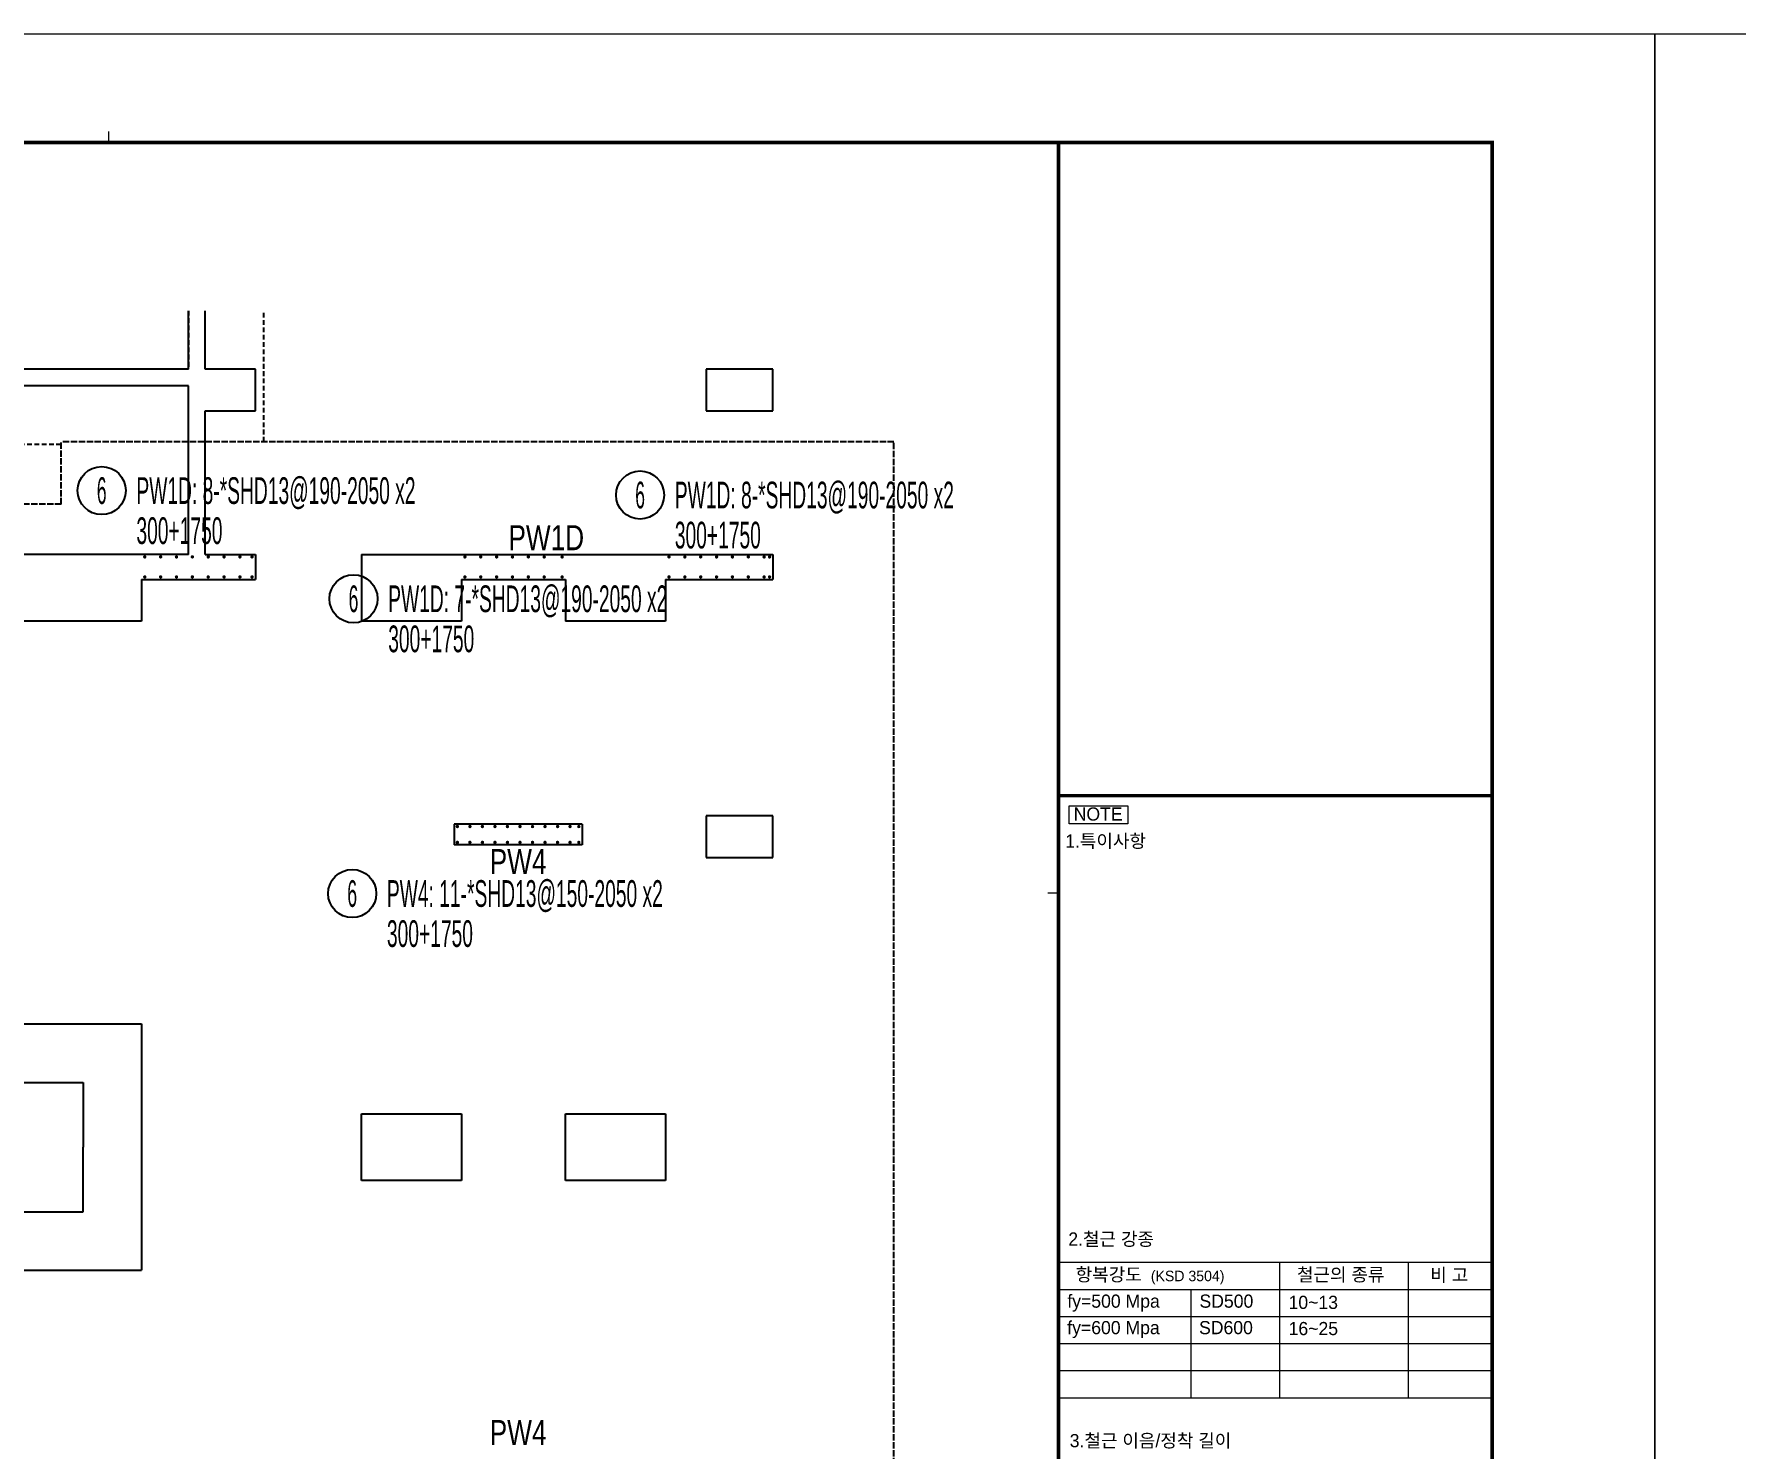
# Model space of a CAD drawing. Header units: millimetres. Extents: x 317501 to 814054, y -400799 to -14117.
# Drawn here: x 453606 to 473995, y -334359 to -317410 of the extents above; entities that cross this region are included whole.
import ezdxf
from ezdxf.enums import TextEntityAlignment as Align

# ---------------------------------------------------------------- set-up
doc = ezdxf.new("R2010")
doc.units = ezdxf.units.MM
doc.header["$LTSCALE"] = 38
doc.linetypes.add('HID', pattern=[2.5, 2, -0.5])
doc.linetypes.add('XS-기초$0$HID', pattern=[2.3, 1.5, -0.8])
for name, color, linetype in [('DIM', 7, 'Continuous'), ('RP_TAG', 7, 'Continuous'), ('XREBAR', 1, 'Continuous'), ('XS-기초$0$기초꺽임', 4, 'XS-기초$0$HID'), ('XS-기초$0$기초연단', 3, 'Continuous'), ('XTAG', 7, 'Continuous')]:
    doc.layers.add(name, color=color, linetype=linetype)
doc.layers.add('벽부호', color=3, linetype='Continuous', lineweight=0)
doc.styles.add('RPWK1', font='Dotum.ttf', dxfattribs={"bigfont": 'whgtxt.shx'})
doc.styles.add('XRebarSheet', font='Hmkmrhd_0.ttf')
doc.styles.add('돋음', font='Dotum.ttf')

# ---------------------------------------------------------------- blocks, each defined once
blk = doc.blocks.new('dhs_sheet2e')
at = {"color": 7}
for p, q in [((55508.9, 57331.7), (55508.9, 57531.5)), ((73013.1, 43498.2), (72813.3, 43498.2)), ((73013.1, 36694), (81003.6, 36694)), ((77085.8, 36694), (77085.8, 34197)), ((79453.7, 36694), (79453.7, 34197)), ((73013.1, 36194.6), (81003.6, 36194.6)), ((75452.6, 36194.6), (75452.6, 34197)), ((73013.1, 35695.2), (81003.6, 35695.2)), ((73013.1, 35195.8), (81003.6, 35195.8)), ((73013.1, 34696.4), (81003.6, 34696.4)), ((73013.1, 34197), (81003.6, 34197))]:
    blk.add_line(p, q, dxfattribs=at)
for points in [[(84000, 0), (84000, 59329.4), (0, 59329.4), (0, 0)], [(73208.2, 45108.5), (74292.8, 45108.5), (74292.8, 44775), (73208.2, 44775)]]:
    blk.add_lwpolyline(points, close=True, dxfattribs=at)
at = {"color": 30, "const_width": 64.9}
blk.add_lwpolyline([(81003.6, 57331.7), (2996.4, 57331.7), (2996.4, 1997.6), (81003.6, 1997.6)], close=True, dxfattribs=at)
at = {"color": 30}
for points, const_width in [([(73013.1, 1997.6), (73013.1, 57331.7)], 64.9), ([(73013.1, 45291.6), (81003.6, 45291.6)], 64.9), ([(73013.1, 37482.7), (81003.6, 37482.7)], 1.25)]:
    blk.add_lwpolyline(points, dxfattribs=dict(at, const_width=const_width))
at = {"ltscale": 2, "const_width": 1.25}
for points in [[(73013.1, 36694), (73013.1, 34197)], [(81003.6, 36694), (81003.6, 34197)]]:
    blk.add_lwpolyline(points, dxfattribs=at)
at = {"color": 7, "style": 'XRebarSheet'}
for s, height, p in [('NOTE', 242.71, (73292, 44833.7)), ('1.특이사항', 242.71, (73135.9, 44335.3)), ('2.철근 강종', 242.71, (73193, 37000.1)), ('3.철근 이음/정착 길이', 242.711, (73219.2, 33284.8))]:
    blk.add_text(s, height=height, dxfattribs=at).set_placement(p)
at = {"color": 3, "style": 'XRebarSheet'}
for s, height, p in [('항복강도', 242.71, (73329, 36346.4)), ('(KSD 3504)', 194.17, (74714.3, 36344.3)), ('철근의 종류', 242.71, (77406.6, 36345.3)), ('비 고', 242.71, (79864.2, 36338.4))]:
    blk.add_text(s, height=height, dxfattribs=at).set_placement(p)
blk = doc.blocks.new('ASGARAE')
at = {"color": 255, "xscale": 0.75, "yscale": 0.75, "zscale": 0.75}
blk.add_blockref('dhs_sheet2e', (0, -44497), dxfattribs=at)
at = {"color": 3, "style": 'XRebarSheet'}
for s, p in [('fy=500 Mpa', (54881, -17605)), ('SD500', (56708, -17605)), ('10~13', (57939, -17622)), ('fy=600 Mpa', (54880, -17971)), ('SD600', (56702, -17971)), ('16~25', (57940, -17984))]:
    blk.add_text(s, height=182, dxfattribs=at).set_placement(p)
blk = doc.blocks.new('XDFHSDHSTHS')
at = {"layer": 'DIM', "color": 5}
for p, q in [((4215, 11195), (4215, 11892)), ((4415, 11195), (4415, 11892)), ((4215, 11195), (-4760, 11195)), ((5015, 11195), (4415, 11195)), ((5015, 10695), (5015, 11195)), ((10415, 11195), (10415, 10695)), ((11215, 11195), (10415, 11195)), ((11215, 10695), (11215, 11195)), ((4215, 10995), (900, 10995)), ((4215, 8975), (4215, 10995)), ((4415, 8975), (4415, 10695)), ((4415, 10695), (5015, 10695)), ((10415, 10695), (11215, 10695)), ((4215, 8975), (-4810, 8975)), ((4415, 8975), (5015, 8975)), ((5015, 8975), (5015, 8675)), ((6285, 8975), (6285, 8175)), ((6285, 8975), (11215, 8975)), ((11215, 8975), (11215, 8675)), ((3650, 8675), (3650, 8175)), ((3650, 8675), (5015, 8675)), ((7485, 8675), (8730, 8675)), ((7485, 8675), (7485, 8175)), ((8730, 8675), (8730, 8175)), ((9930, 8675), (9930, 8175)), ((9930, 8675), (11215, 8675)), ((3650, 8175), (1790, 8175)), ((7485, 8175), (6285, 8175)), ((9930, 8175), (8730, 8175)), ((8930, 5745), (7395, 5745)), ((7395, 5745), (7395, 5495)), ((8930, 5745), (8930, 5495)), ((10415, 5845), (10415, 5345)), ((11215, 5845), (10415, 5845)), ((11215, 5345), (11215, 5845)), ((8930, 5495), (7395, 5495)), ((10415, 5345), (11215, 5345)), ((1790, 3350), (3650, 3350)), ((3650, 3350), (3650, 400)), ((1790, 2650), (2950, 2650)), ((2950, 2650), (2950, 1875)), ((6285, 1475), (6285, 2275)), ((6285, 2275), (7485, 2275)), ((7485, 2275), (7485, 1475)), ((8730, 1475), (8730, 2275)), ((8730, 2275), (9930, 2275)), ((9930, 2275), (9930, 1475)), ((2950, 1100), (2950, 1875)), ((7485, 1475), (6285, 1475)), ((9930, 1475), (8730, 1475)), ((1790, 1100), (2950, 1100)), ((1790, 400), (3650, 400))]:
    blk.add_line(p, q, dxfattribs=at)
at = {"layer": 'XS-기초$0$기초꺽임', "color": 6}
for points in [[(4215, 11892), (4215, 11195), (-5760, 11195), (-5760, 10295), (2690, 10295)], [(5115, 10325), (5115, 11892)]]:
    blk.add_lwpolyline(points, dxfattribs=at)
at = {"layer": 'XS-기초$0$기초연단', "color": 8, "linetype": 'HID'}
for p, q in [((12665, 10325), (2690, 10325)), ((2690, 9575), (2690, 10325)), ((12665, -20830), (12665, 10325)), ((2690, 9575), (-5760, 9575))]:
    blk.add_line(p, q, dxfattribs=at)
blk = doc.blocks.new('*U1226', base_point=(457130.2173, -327705.4987))
at = {"layer": 'RP_TAG', "color": 0, "linetype": 'Continuous', "ltscale": 100}
blk.add_circle((457417.2173, -327705.4987), 288, dxfattribs=at)
at = {"layer": 'RP_TAG', "color": 0, "linetype": 'Continuous', "ltscale": 100, "style": 'RPWK1', "width": 0.5}
blk.add_text('6', height=320, dxfattribs=at).set_placement((457417.2173, -327705.4987), align=Align.MIDDLE_CENTER)
at = {"layer": 'RP_TAG', "color": 0, "linetype": 'Continuous', "ltscale": 100, "style": 'RPWK1', "width": 0.55}
for s, p in [('PW4: 11-*SHD13@150-2050 x2', (457833.2173, -327705.4987)), ('300+1750', (457833.2173, -328185.4987))]:
    blk.add_text(s, height=320, dxfattribs=at).set_placement(p, align=Align.MIDDLE_LEFT)
blk = doc.blocks.new('*U1227', base_point=(457145.8144, -324174.9103))
at = {"layer": 'RP_TAG', "color": 0, "linetype": 'Continuous', "ltscale": 100}
blk.add_circle((457432.8144, -324174.9103), 288, dxfattribs=at)
at = {"layer": 'RP_TAG', "color": 0, "linetype": 'Continuous', "ltscale": 100, "style": 'RPWK1', "width": 0.5}
blk.add_text('6', height=320, dxfattribs=at).set_placement((457432.8144, -324174.9103), align=Align.MIDDLE_CENTER)
at = {"layer": 'RP_TAG', "color": 0, "linetype": 'Continuous', "ltscale": 100, "style": 'RPWK1', "width": 0.55}
for s, p in [('PW1D: 7-*SHD13@190-2050 x2', (457848.8144, -324174.9103)), ('300+1750', (457848.8144, -324654.9103))]:
    blk.add_text(s, height=320, dxfattribs=at).set_placement(p, align=Align.MIDDLE_LEFT)
blk = doc.blocks.new('*U1228', base_point=(460579.2826, -322931.9151))
at = {"layer": 'RP_TAG', "color": 0, "linetype": 'Continuous', "ltscale": 100}
blk.add_circle((460866.2826, -322931.9151), 288, dxfattribs=at)
at = {"layer": 'RP_TAG', "color": 0, "linetype": 'Continuous', "ltscale": 100, "style": 'RPWK1', "width": 0.55}
for s, p in [('PW1D: 8-*SHD13@190-2050 x2', (461282.2826, -322931.9151)), ('300+1750', (461282.2826, -323411.9151))]:
    blk.add_text(s, height=320, dxfattribs=at).set_placement(p, align=Align.MIDDLE_LEFT)
at = {"layer": 'RP_TAG', "color": 0, "linetype": 'Continuous', "ltscale": 100, "style": 'RPWK1', "width": 0.5}
blk.add_text('6', height=320, dxfattribs=at).set_placement((460866.2826, -322931.9151), align=Align.MIDDLE_CENTER)
blk = doc.blocks.new('*U1229', base_point=(454129.2237, -322878.7956))
at = {"layer": 'RP_TAG', "color": 0, "linetype": 'Continuous', "ltscale": 100}
blk.add_circle((454416.2237, -322878.7956), 288, dxfattribs=at)
at = {"layer": 'RP_TAG', "color": 0, "linetype": 'Continuous', "ltscale": 100, "style": 'RPWK1', "width": 0.5}
blk.add_text('6', height=320, dxfattribs=at).set_placement((454416.2237, -322878.7956), align=Align.MIDDLE_CENTER)
at = {"layer": 'RP_TAG', "color": 0, "linetype": 'Continuous', "ltscale": 100, "style": 'RPWK1', "width": 0.55}
for s, p in [('PW1D: 8-*SHD13@190-2050 x2', (454832.2237, -322878.7956)), ('300+1750', (454832.2237, -323358.7956))]:
    blk.add_text(s, height=320, dxfattribs=at).set_placement(p, align=Align.MIDDLE_LEFT)

msp = doc.modelspace()

# ---------------------------------------------------------------- linework, layer by layer
at = {"layer": 'XREBAR', "color": 11, "linetype": 'Continuous', "ltscale": 2.33129e-317, "const_width": 20}
for points in [[(454922.4, -323673, -1), (454942.4, -323673, -1), (454922.4, -323673)], [(455112.4, -323673, -1), (455132.4, -323673, -1), (455112.4, -323673)], [(455302.4, -323673, -1), (455322.4, -323673, -1), (455302.4, -323673)], [(455492.4, -323673, -1), (455512.4, -323673, -1), (455492.4, -323673)], [(455682.4, -323673, -1), (455702.4, -323673, -1), (455682.4, -323673)], [(455872.4, -323673, -1), (455892.4, -323673, -1), (455872.4, -323673)], [(456062.4, -323673, -1), (456082.4, -323673, -1), (456062.4, -323673)], [(456207.4, -323673, -1), (456227.4, -323673, -1), (456207.4, -323673)], [(458757.4, -323673, -1), (458777.4, -323673, -1), (458757.4, -323673)], [(458947.4, -323673, -1), (458967.4, -323673, -1), (458947.4, -323673)], [(459137.4, -323673, -1), (459157.4, -323673, -1), (459137.4, -323673)], [(459327.4, -323673, -1), (459347.4, -323673, -1), (459327.4, -323673)], [(459517.4, -323673, -1), (459537.4, -323673, -1), (459517.4, -323673)], [(459707.4, -323673, -1), (459727.4, -323673, -1), (459707.4, -323673)], [(459922.4, -323673, -1), (459942.4, -323673, -1), (459922.4, -323673)], [(461202.4, -323673, -1), (461222.4, -323673, -1), (461202.4, -323673)], [(461392.4, -323673, -1), (461412.4, -323673, -1), (461392.4, -323673)], [(461582.4, -323673, -1), (461602.4, -323673, -1), (461582.4, -323673)], [(461772.4, -323673, -1), (461792.4, -323673, -1), (461772.4, -323673)], [(461962.4, -323673, -1), (461982.4, -323673, -1), (461962.4, -323673)], [(462152.4, -323673, -1), (462172.4, -323673, -1), (462152.4, -323673)], [(462342.4, -323673, -1), (462362.4, -323673, -1), (462342.4, -323673)], [(462407.4, -323673, -1), (462427.4, -323673, -1), (462407.4, -323673)], [(454922.4, -323913, -1), (454942.4, -323913, -1), (454922.4, -323913)], [(455112.4, -323913, -1), (455132.4, -323913, -1), (455112.4, -323913)], [(455302.4, -323913, -1), (455322.4, -323913, -1), (455302.4, -323913)], [(455492.4, -323913, -1), (455512.4, -323913, -1), (455492.4, -323913)], [(455682.4, -323913, -1), (455702.4, -323913, -1), (455682.4, -323913)], [(455872.4, -323913, -1), (455892.4, -323913, -1), (455872.4, -323913)], [(456062.4, -323913, -1), (456082.4, -323913, -1), (456062.4, -323913)], [(456207.4, -323913, -1), (456227.4, -323913, -1), (456207.4, -323913)], [(458757.4, -323913, -1), (458777.4, -323913, -1), (458757.4, -323913)], [(458947.4, -323913, -1), (458967.4, -323913, -1), (458947.4, -323913)], [(459137.4, -323913, -1), (459157.4, -323913, -1), (459137.4, -323913)], [(459327.4, -323913, -1), (459347.4, -323913, -1), (459327.4, -323913)], [(459517.4, -323913, -1), (459537.4, -323913, -1), (459517.4, -323913)], [(459707.4, -323913, -1), (459727.4, -323913, -1), (459707.4, -323913)], [(459922.4, -323913, -1), (459942.4, -323913, -1), (459922.4, -323913)], [(461202.4, -323913, -1), (461222.4, -323913, -1), (461202.4, -323913)], [(461392.4, -323913, -1), (461412.4, -323913, -1), (461392.4, -323913)], [(461582.4, -323913, -1), (461602.4, -323913, -1), (461582.4, -323913)], [(461772.4, -323913, -1), (461792.4, -323913, -1), (461772.4, -323913)], [(461962.4, -323913, -1), (461982.4, -323913, -1), (461962.4, -323913)], [(462152.4, -323913, -1), (462172.4, -323913, -1), (462152.4, -323913)], [(462342.4, -323913, -1), (462362.4, -323913, -1), (462342.4, -323913)], [(462407.4, -323913, -1), (462427.4, -323913, -1), (462407.4, -323913)], [(458667.4, -326903, -1), (458687.4, -326903, -1), (458667.4, -326903)], [(458817.4, -326903, -1), (458837.4, -326903, -1), (458817.4, -326903)], [(458967.4, -326903, -1), (458987.4, -326903, -1), (458967.4, -326903)], [(459117.4, -326903, -1), (459137.4, -326903, -1), (459117.4, -326903)], [(459267.4, -326903, -1), (459287.4, -326903, -1), (459267.4, -326903)], [(459417.4, -326903, -1), (459437.4, -326903, -1), (459417.4, -326903)], [(459567.4, -326903, -1), (459587.4, -326903, -1), (459567.4, -326903)], [(459717.4, -326903, -1), (459737.4, -326903, -1), (459717.4, -326903)], [(459867.4, -326903, -1), (459887.4, -326903, -1), (459867.4, -326903)], [(460017.4, -326903, -1), (460037.4, -326903, -1), (460017.4, -326903)], [(460122.4, -326903, -1), (460142.4, -326903, -1), (460122.4, -326903)], [(458667.4, -327093, -1), (458687.4, -327093, -1), (458667.4, -327093)], [(458817.4, -327093, -1), (458837.4, -327093, -1), (458817.4, -327093)], [(458967.4, -327093, -1), (458987.4, -327093, -1), (458967.4, -327093)], [(459117.4, -327093, -1), (459137.4, -327093, -1), (459117.4, -327093)], [(459267.4, -327093, -1), (459287.4, -327093, -1), (459267.4, -327093)], [(459417.4, -327093, -1), (459437.4, -327093, -1), (459417.4, -327093)], [(459567.4, -327093, -1), (459587.4, -327093, -1), (459567.4, -327093)], [(459717.4, -327093, -1), (459737.4, -327093, -1), (459717.4, -327093)], [(459867.4, -327093, -1), (459887.4, -327093, -1), (459867.4, -327093)], [(460017.4, -327093, -1), (460037.4, -327093, -1), (460017.4, -327093)], [(460122.4, -327093, -1), (460142.4, -327093, -1), (460122.4, -327093)]]:
    msp.add_lwpolyline(points, format="xyb", dxfattribs=at)

# ---------------------------------------------------------------- block references
at = {"layer": 'RP_TAG', "color": 11, "linetype": 'Continuous', "ltscale": 4.80703e-312}
for name, p in [('*U1229', (454129.2, -322878.8)), ('*U1228', (460579.3, -322931.9)), ('*U1227', (457145.8, -324174.9)), ('*U1226', (457130.2, -327705.5))]:
    msp.add_blockref(name, p, dxfattribs=at)
at = {"layer": 'XTAG', "color": 4}
msp.add_blockref('XDFHSDHSTHS', (451242.4, -332618), dxfattribs=at)
at = {"layer": '벽부호', "color": 4, "xscale": 0.8666666632494344, "yscale": 0.8666666632494344, "zscale": 0.8666666632494344}
for p in [(418420.9, -317409.6), (473020.9, -317409.6)]:
    msp.add_blockref('ASGARAE', p, dxfattribs=at)

# ---------------------------------------------------------------- texts
at = {"layer": '벽부호', "style": '돋음', "width": 0.8}
for s, p in [('PW1D', (459742.5, -323443)), ('PW4', (459404.9, -327323)), ('PW4', (459404.9, -334163))]:
    msp.add_text(s, height=300, dxfattribs=at).set_placement(p, align=Align.MIDDLE_CENTER)

doc.saveas('drawing.dxf')
